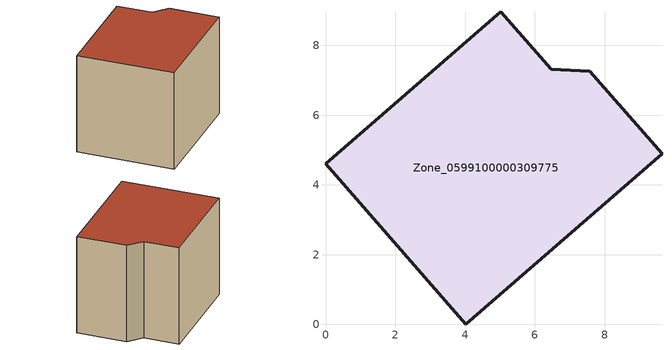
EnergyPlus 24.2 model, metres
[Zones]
Zone_0599100000309775
 floor ground (C_G): 4.02,0 0,4.61 5.02,8.97 6.47,7.31 7.58,7.26 9.65,4.9 z0
 wall outside (C_F): 0,4.61 4.02,0 9.65,4.9 7.58,7.26 6.47,7.31 5.02,8.97 0,4.61 z0:6.38
 roof outside (C_R): 7.58,7.26 6.47,7.31 5.02,8.97 0,4.61 4.02,0 9.65,4.9 z6.38
[BUILDING]
Pand.0599100000309775: North Axis=0; Terrain=City; Loads Convergence Tolerance Value=0.04; Temperature Convergence Tolerance Value=0.4; Solar Distribution=FullExterior; Maximum Number of Warmup Days=25; Minimum Number of Warmup Days=1
[Site:Location]
Rotterdam.The.Hague.AP_ZH_NLD Design_Conditions: Latitude=51.96; Longitude=4.45; Time Zone=1; Elevation=-4.5
[SITE:GROUNDTEMPERATURE:BUILDINGSURFACE]
18, 18, 18, 18, 18, 18, 18, 18, 18, 18, 18, 18
[MATERIAL] Thermal Absorptance=0.9; Solar Absorptance=0.7; Visible Absorptance=0.7
Name | Roughness | Thickness | Conductivity | Density | Specific Heat
G.TC.1946 | MediumSmooth | 0.15 | 1 | 540 | 1210
F.TC.1946 | Rough | 0.3 | 0.857143 | 1920 | 840
R.TC.1946 | MediumRough | 0.2 | 0.909091 | 1500 | 1000
[CONSTRUCTION]
C_G: G.TC.1946
C_F: F.TC.1946
C_R: R.TC.1946
[ZONE]
Zone_0599100000309775: Type=1; Multiplier=1; Ceiling Height=Autocalculate; Volume=Autocalculate; Floor Area=autocalculate; Part of Total Floor Area=Yes
[ZONEINFILTRATION:DESIGNFLOWRATE]
Infil_Zone_0599100000309775: Zone or ZoneList or Space or SpaceList=Zone_0599100000309775; Schedule=AlwaysOn; Design Flow Rate Calculation Method=Flow/Area; Flow Rate per Floor Area=0.003; Constant Term Coefficient=1; Temperature Term Coefficient=0; Velocity Term Coefficient=0; Velocity Squared Term Coefficient=0
[HVACTEMPLATE:ZONE:IDEALLOADSAIRSYSTEM]
Zone_0599100000309775: Maximum Heating Supply Air Temperature=50; Minimum Cooling Supply Air Temperature=13; Maximum Heating Supply Air Humidity Ratio=0.0156; Minimum Cooling Supply Air Humidity Ratio=0.0077; Heating Limit=NoLimit; Cooling Limit=NoLimit; Dehumidification Control Type=ConstantSensibleHeatRatio; Cooling Sensible Heat Ratio=0.7; Dehumidification Setpoint=60; Humidification Control Type=None; Humidification Setpoint=30; Outdoor Air Method=None; Outdoor Air Flow Rate per Person=0.00944; Outdoor Air Flow Rate per Zone Floor Area=0; Outdoor Air Flow Rate per Zone=0; Demand Controlled Ventilation Type=None; Outdoor Air Economizer Type=NoEconomizer; Heat Recovery Type=None; Sensible Heat Recovery Effectiveness=0.7; Latent Heat Recovery Effectiveness=0.65
[ZONECONTROL:THERMOSTAT]
ThermostatControl_Zone_0599100000309775: Zone or ZoneList=Zone_0599100000309775; Control Type Schedule=DualSetpointControlType; Control 1=Thermostat_Zone_0599100000309775; Temperature Difference Between Cutout And Setpoint=0
[THERMOSTATSETPOINT:DUALSETPOINT]
Thermostat_Zone_0599100000309775: Heating Setpoint Temperature Schedule=HeatingSetpoint_Zone_0599100000309775; Cooling Setpoint Temperature Schedule=CoolingSetpoint_Zone_0599100000309775
[SCHEDULE:COMPACT]
HeatingSetpoint_Zone_0599100000309775: Through: 12/31, For: AllDays, Until: 24:00, 21
CoolingSetpoint_Zone_0599100000309775: Through: 12/31, For: AllDays, Until: 24:00, 24
DualSetpointControlType: Through: 12/31, For: AllDays, Until: 24:00, 4
AlwaysOn: Through: 12/31, For: AllDays, Until: 24:00, 1
